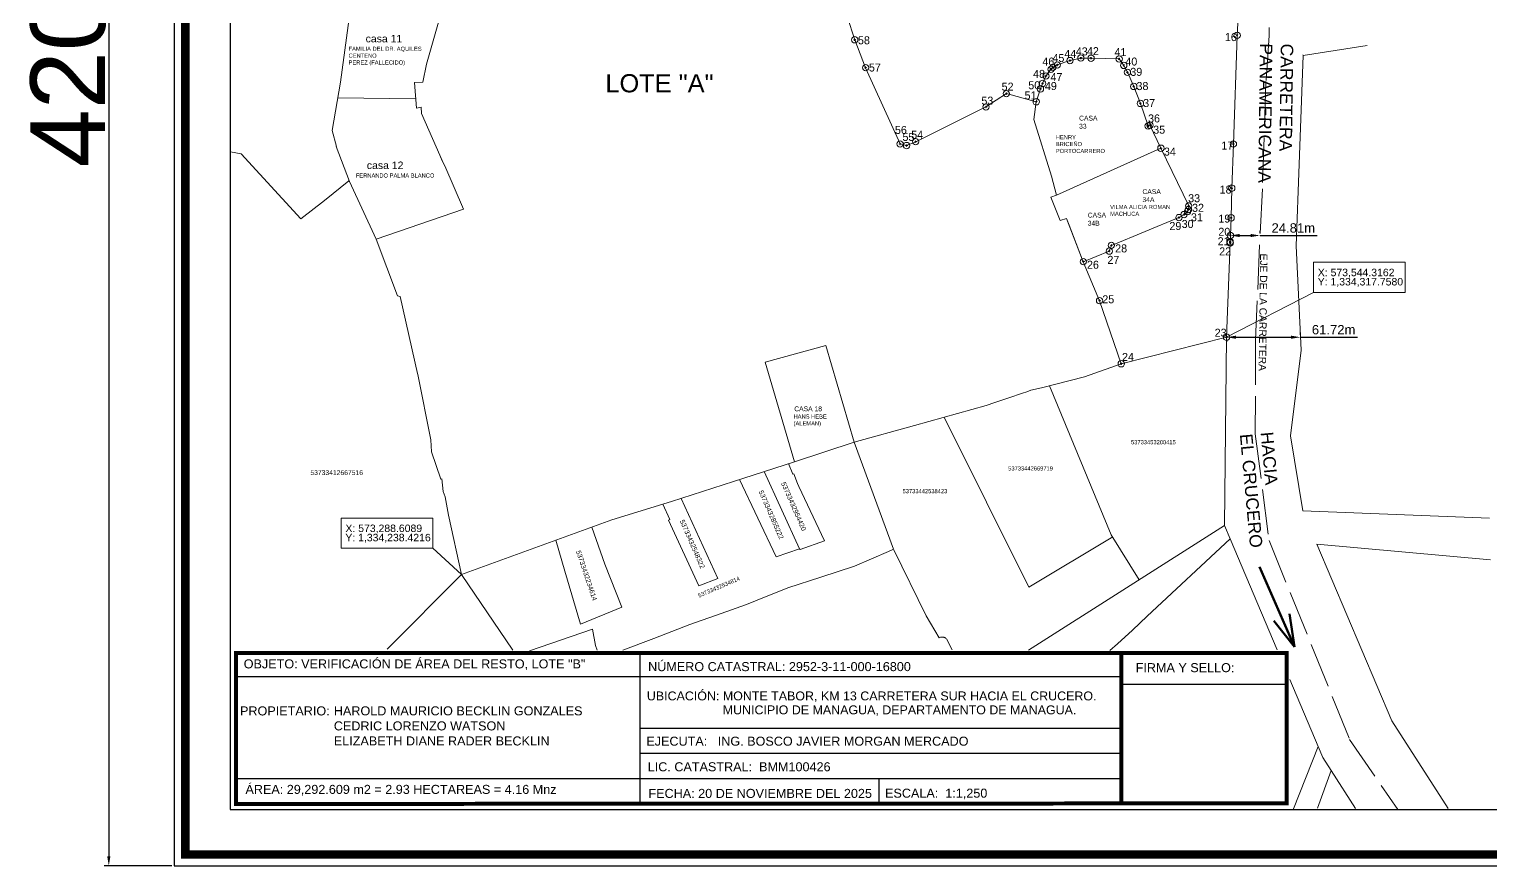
# Model space of a CAD drawing. Header units: millimetres. Extents: x -3245 to 2970, y 1153 to 3965.
# Drawn here: x -631.4 to -240.6, y 2244.5 to 2468.1 of the extents above; entities that cross this region are included whole.
import ezdxf
from ezdxf.enums import TextEntityAlignment as Align

# ---------------------------------------------------------------- set-up
doc = ezdxf.new("R2010")
doc.units = ezdxf.units.MM
doc.linetypes.add('ACAD_ISO02W100', pattern=[15, 12, -3])
doc.layers.add('CIRCULO PI', color=2, linetype='Continuous')
doc.layers.add('FONDO_MANAGUA', color=8, linetype='ACAD_ISO02W100')
doc.layers.add('FRAME 070', color=7, linetype='Continuous', lineweight=70)
doc.styles.add('LOPEZ', font='TCCM____.TTF')
doc.styles.add('PI', font='arial.ttf', dxfattribs={"height": 0.4})
doc.styles.get("Standard").update_dxf_attribs({"font": 'arial.ttf'})
doc.dimstyles.new('ISO-25', dxfattribs={"dimtxt": 2.5, "dimasz": 2.5, "dimexe": 1.25, "dimexo": 0.625, "dimtad": 1, "dimdec": 3, "dimtxsty": 'Standard', "dimcen": 2.5, "dimadec": 0, "dimazin": 0, "dimtfac": 1, "dimtdec": 3, "dimtmove": 0, "dimatfit": 3, "dimfxl": 1, "dimarcsym": 0})
doc.dimstyles.new('RONI-250', dxfattribs={"dimtxt": 2.5, "dimasz": 2.5, "dimexe": 1.25, "dimexo": 0.625, "dimgap": 0.725, "dimtad": 1, "dimzin": 1, "dimdsep": 46, "dimtxsty": 'Standard', "dimcen": 2.5, "dimclrd": 256, "dimclre": 256, "dimclrt": 5, "dimaunit": 1, "dimadec": 4, "dimazin": 0, "dimtfac": 1, "dimtmove": 0, "dimatfit": 3, "dimfxl": 1, "dimlwd": -1, "dimlwe": -1, "dimarcsym": 0})

# ---------------------------------------------------------------- blocks, each defined once
blk = doc.blocks.new('*D41')
at = {"color": 0, "lineweight": -2, "transparency": 16777216}
for p, q in [((-593.27, 2664.5), (-611.36, 2664.5)), ((-610.11, 2662), (-610.11, 2247)), ((-593.27, 2244.5), (-611.36, 2244.5))]:
    blk.add_line(p, q, dxfattribs=at)
at = {"color": 0, "transparency": 16777216}
for points in [[(-610.53, 2662), (-609.7, 2662), (-610.11, 2664.5)], [(-610.53, 2247), (-609.7, 2247), (-610.11, 2244.5)]]:
    blk.add_solid(points, dxfattribs=at)
at = {"layer": 'Defpoints', "color": 0, "transparency": 16777216}
for p in [(-592.65, 2664.5), (-610.11, 2244.5), (-592.65, 2244.5)]:
    blk.add_point(p, dxfattribs=at)
at = {"color": 0, "transparency": 16777216, "insert": (-620.95, 2454.5), "char_height": 2.5, "attachment_point": 5, "rotation": 90}
blk.add_mtext('{\\H8x;420}', dxfattribs=at)
blk = doc.blocks.new('*D99')
at = {"transparency": 16777216}
for p, q in [((-311.25, 2385.19), (-311.25, 2384.55)), ((-308.75, 2385.8), (-294, 2385.8)), ((-291.5, 2386.4), (-291.5, 2387.05)), ((-291.5, 2385.8), (-276.26, 2385.8))]:
    blk.add_line(p, q, dxfattribs=at)
at = {"lineweight": 9, "transparency": 16777216}
for points in [[(-308.75, 2386.22), (-308.75, 2385.39), (-311.25, 2385.8)], [(-294, 2386.22), (-294, 2385.39), (-291.5, 2385.8)]]:
    blk.add_solid(points, dxfattribs=at)
at = {"layer": 'Defpoints', "color": 0, "lineweight": 9, "transparency": 16777216}
for p in [(-311.25, 2385.81, 425.74), (-291.5, 2385.8), (-291.5, 2385.78, 438.66)]:
    blk.add_point(p, dxfattribs=at)
at = {"lineweight": 9, "transparency": 16777216, "insert": (-282.63, 2387.8), "char_height": 2.5, "attachment_point": 5}
blk.add_mtext('61.72m', dxfattribs=at)
blk = doc.blocks.new('*D100')
at = {"transparency": 16777216}
for p, q in [((-310.23, 2412.38), (-310.23, 2411.75)), ((-307.73, 2413), (-304.79, 2413)), ((-302.29, 2413.61), (-302.29, 2414.25)), ((-302.29, 2413), (-287.02, 2413))]:
    blk.add_line(p, q, dxfattribs=at)
at = {"lineweight": 9, "transparency": 16777216}
for points in [[(-307.73, 2413.41), (-307.73, 2412.58), (-310.23, 2413)], [(-304.79, 2413.41), (-304.79, 2412.58), (-302.29, 2413)]]:
    blk.add_solid(points, dxfattribs=at)
at = {"layer": 'Defpoints', "color": 0, "lineweight": 9, "transparency": 16777216}
for p in [(-310.23, 2413.01, 425.74), (-302.29, 2413), (-302.29, 2412.98, 106.4)]:
    blk.add_point(p, dxfattribs=at)
at = {"lineweight": 9, "transparency": 16777216, "insert": (-293.41, 2415), "char_height": 2.5, "attachment_point": 5}
blk.add_mtext('24.81m', dxfattribs=at)

msp = doc.modelspace()

# ---------------------------------------------------------------- linework, layer by layer
at = {"color": 7, "lineweight": 15}
msp.add_line((-311.2538, 2385.8113, 425.7391), (-288.0012, 2397.776), dxfattribs=at)
at = {"color": 1, "lineweight": 15}
for p, q in [((-311.2538, 2385.8113, 425.7391), (-311.7802, 2335.506, 425.7391)), ((-434.888, 2349.9155, 425.7391), (-425.4019, 2329.2723, 425.7391)), ((-431.6642, 2327.0825, 425.7391), (-441.4927, 2347.7866, 425.7391)), ((-290.8644, 2339.3981, 425.7391), (-240.9142, 2337.4031, 425.7391)), ((-311.7802, 2335.506, 425.7391), (-364.2277, 2302.1112, 425.7391)), ((-311.7802, 2335.506, 425.7391), (-310.2626, 2331.9184, 425.7391)), ((-425.4019, 2329.2723, 425.7391), (-431.6642, 2327.0825, 425.7391)), ((-332.4755, 2311.2184, 425.7391), (-310.2626, 2331.9184, 425.7391)), ((-310.2626, 2331.9184, 425.7391), (-297.6896, 2302.2114, 425.7391)), ((-287.0914, 2330.4839, 425.7391), (-240.6939, 2326.3205, 425.7391)), ((-287.0914, 2330.4839, 425.7391), (-240.6939, 2326.3205, 425.7391)), ((-477.5015, 2325.1509, 425.7391), (-472.9093, 2313.6513, 425.7391)), ((-332.4755, 2311.2184, 425.7391), (-336.3844, 2307.4533, 425.7391)), ((-336.3844, 2307.4533, 425.7391), (-340.4172, 2303.821, 425.7391)), ((-294.3388, 2294.2941, 425.7391), (-286.7605, 2276.3885, 425.7391)), ((-293.3933, 2259.7044, 425.7391), (-286.7605, 2276.3885, 425.7391)), ((-286.7605, 2276.3885, 425.7391), (-285.5202, 2273.4578, 425.7391)), ((-285.5202, 2273.4578, 425.7391), (-283.2696, 2269.9661, 425.7391)), ((-286.9073, 2259.878, 425.7391), (-283.2696, 2269.9661, 425.7391)), ((-283.2696, 2269.9661, 425.7391), (-276.7454, 2259.8433, 425.7391))]:
    msp.add_line(p, q, dxfattribs=at)
at = {"color": 8, "linetype": 'ACAD_ISO02W100', "lineweight": 15}
for p, q in [((-303.5136, 2385.068, 106.4028), (-303.5851, 2359.9613, 106.4028)), ((-303.5851, 2359.9613, 106.4028), (-299.8637, 2331.4315, 106.4028)), ((-299.8637, 2331.4315, 106.4028), (-278.3861, 2278.3007)), ((-278.3861, 2278.3007), (-265.451, 2259.5042))]:
    msp.add_line(p, q, dxfattribs=at)
at = {"color": 7, "lineweight": 50}
for p, q in [((-302.4266, 2324.4272), (-293.0478, 2303.0242)), ((-293.0478, 2303.0242), (-298.6134, 2309.9997)), ((-293.0478, 2303.0242), (-294.4038, 2311.8443))]:
    msp.add_line(p, q, dxfattribs=at)
for points in [[(1.3517, 2244.5042), (1.3517, 2664.5042), (-592.6483, 2664.5042), (-592.6483, 2244.5042)], [(-577.6483, 2649.5042), (-577.6483, 2259.5042), (-13.6483, 2259.5042), (-13.6483, 2649.5042)]]:
    msp.add_lwpolyline(points, close=True)
at = {"const_width": 2.28}
msp.add_lwpolyline([(-1.6483, 2247.5042), (-1.6483, 2661.5042), (-589.6483, 2661.5042), (-589.6483, 2247.5042)], close=True, dxfattribs=at)
msp.add_lwpolyline([(-577.6483, 2259.5042), (-13.6483, 2259.5042), (-13.6483, 2649.5042), (-577.6483, 2649.5042)])
at = {"color": 8, "linetype": 'ACAD_ISO02W100', "lineweight": 15, "elevation": 106.4028}
msp.add_lwpolyline([(-294.2619, 2623.4478), (-294.9724, 2597.914), (-296.1514, 2571.6536), (-297.6138, 2531.2443), (-298.7527, 2501.133), (-299.1873, 2489.9817), (-299.5177, 2483.6073), (-299.8941, 2466.4408), (-300.7312, 2454.1478), (-301.66, 2425.4903), (-302.4179, 2410.5351), (-303.5136, 2385.068)], dxfattribs=at)
at = {"color": 1, "lineweight": 15, "elevation": 425.7391}
for points in [[(-521.9342, 2470.0058), (-525.1702, 2458.8328), (-526.1466, 2454.0033), (-528.342, 2453.9335), (-527.8816, 2447.0395), (-526.6042, 2447.262), (-526.5385, 2445.5872), (-521.6055, 2434.4984), (-520.9473, 2433.0004), (-520.2538, 2431.64), (-515.3073, 2420.0055), (-538.6338, 2412.0056), (-545.7761, 2427.4141), (-549.3447, 2436.7525), (-549.2408, 2436.8229), (-550.4201, 2441.0593), (-548.1305, 2454.0319), (-543.3766, 2489.6112)], [(-412.6989, 2471.534), (-410.6706, 2465.3156), (-407.7656, 2457.8597), (-398.5494, 2437.4734), (-396.8118, 2437.0514), (-394.372, 2438.0769), (-375.5862, 2447.351), (-370.1239, 2450.9329), (-362.1423, 2448.7522), (-362.7431, 2443.9913), (-358.0896, 2428.8237), (-356.7113, 2423.8066), (-358.2576, 2423.2442), (-355.7826, 2417.0416), (-354.0196, 2417.5272), (-353.3455, 2415.784), (-349.5576, 2405.9892), (-345.217, 2395.5704), (-339.4297, 2378.7094), (-349.2187, 2375.2389), (-360.7223, 2372.233), (-363.5967, 2371.6107), (-364.6867, 2371.2217), (-365.7766, 2370.8326), (-369.5124, 2369.5792), (-373.2483, 2368.3258), (-375.5245, 2367.5621), (-394.6867, 2362.1933), (-410.8462, 2357.7385), (-418.3581, 2383.5865), (-434.631, 2379.1746), (-426.7769, 2352.5299), (-443.0897, 2347.2719), (-459.6968, 2341.8576), (-475.6258, 2336.9549), (-515.7992, 2322.3485), (-519.2546, 2338.2104), (-520.2101, 2343.1238), (-520.6786, 2344.5908), (-521.0669, 2347.9157), (-521.3038, 2347.8361), (-523.8752, 2355.2071), (-524.0439, 2358.3547), (-527.4992, 2375.8089), (-527.6194, 2376.1475), (-532.1989, 2396.65), (-532.9409, 2396.8442), (-538.6326, 2412.0177), (-515.3085, 2420.0168), (-520.2545, 2431.6502), (-520.9479, 2433.0104), (-521.606, 2434.5083), (-526.5385, 2445.596), (-526.6042, 2447.2706), (-527.8815, 2447.0481), (-528.3419, 2453.9414), (-526.1466, 2454.0112), (-525.1704, 2458.8402), (-521.9346, 2470.0121)], [(-528.0387, 2449.544), (-548.876, 2449.8078)], [(-545.9486, 2427.6521), (-552.4092, 2422.3556), (-558.8119, 2417.4168), (-574.7282, 2434.8115), (-577.5745, 2435.3753)], [(-328.8117, 2436.3365), (-356.7113, 2423.8066), (-358.2576, 2423.2442), (-355.7826, 2417.0416), (-354.0196, 2417.5272), (-349.5576, 2405.9892)], [(-334.5879, 2320.9718), (-342.0705, 2333.0079), (-358.6234, 2372.7815)], [(-341.6826, 2332.4119), (-364.1602, 2318.9413), (-386.7206, 2364.4252)], [(-472.7172, 2302.1107), (-464.429, 2305.2963), (-454.7863, 2309.0464), (-446.4277, 2311.9877), (-439.6004, 2314.3322), (-437.163, 2315.3152), (-428.5949, 2318.7708), (-419.704, 2321.6654), (-410.7649, 2324.5566), (-406.1687, 2326.5195), (-401.6199, 2328.5263), (-400.2801, 2329.1174), (-410.8462, 2357.7385)], [(-426.7769, 2352.5299), (-410.8462, 2357.7385)], [(-287.0914, 2330.4839), (-267.0834, 2283.2072), (-251.9995, 2259.8039)], [(-400.1969, 2328.9483), (-391.5385, 2311.3609), (-388.131, 2305.4346), (-387.9157, 2305.5384), (-387.729, 2305.6006), (-387.5745, 2305.6335), (-387.3899, 2305.6548), (-387.2347, 2305.6552), (-387.0762, 2305.6418), (-386.9393, 2305.6176), (-386.8276, 2305.5887), (-386.7316, 2305.5575), (-386.6148, 2305.5096), (-386.5094, 2305.4574), (-386.406, 2305.3966), (-386.272, 2305.302), (-386.1662, 2305.2121), (-384.6483, 2302.2032)], [(-515.7992, 2322.3485), (-535.7028, 2302.3714)], [(-515.7992, 2322.3485), (-502.1272, 2302.1014)], [(-497.5965, 2302.0065), (-480.8133, 2307.7412), (-479.9569, 2303.4242), (-479.5662, 2302.131)]]:
    msp.add_lwpolyline(points, dxfattribs=at)
at = {"color": 7, "lineweight": 20, "ltscale": 0.5, "elevation": 425.7391, "flags": 128}
msp.add_lwpolyline([(-412.6989, 2471.534), (-410.6706, 2465.3156), (-407.7656, 2457.8597), (-398.5494, 2437.4734), (-396.8118, 2437.0514), (-394.372, 2438.0769), (-375.5862, 2447.351), (-370.1239, 2450.9329), (-362.1423, 2448.7522), (-361.0157, 2452.2021), (-360.4471, 2453.6522), (-359.5491, 2455.637), (-358.2095, 2457.4305), (-357.6452, 2457.9548), (-356.5214, 2458.5871), (-353.1314, 2459.7695), (-350.2133, 2460.4322), (-347.4802, 2460.3974), (-339.969, 2460.1997), (-338.7283, 2458.4671), (-337.7516, 2456.6353), (-336.059, 2452.8477), (-334.2792, 2448.3081), (-332.213, 2442.2839), (-331.7298, 2442.4895), (-328.8117, 2436.3365), (-321.3823, 2420.9047), (-321.4548, 2419.9229), (-321.7074, 2419.3937), (-322.6196, 2418.595), (-323.9887, 2417.7901), (-342.0603, 2410.3538), (-342.6119, 2408.823), (-349.5576, 2405.9892), (-345.217, 2395.5704), (-339.4297, 2378.7094), (-311.2538, 2385.8113), (-310.2765, 2411.0399), (-310.2987, 2411.2992), (-310.2267, 2413.0085), (-310.0283, 2417.7211), (-309.8658, 2425.6364), (-309.4236, 2437.4412), (-308.4196, 2466.5093), (-308.2417, 2469.7714)], dxfattribs=at)
at = {"color": 7, "lineweight": 15}
for points in [[(-288.0012, 2405.8715), (-263.5275, 2405.8715), (-263.5275, 2397.776), (-288.0012, 2397.776)], [(-547.9904, 2337.4722), (-523.5167, 2337.4722), (-523.5167, 2329.3767), (-547.9904, 2329.3767)]]:
    msp.add_lwpolyline(points, close=True, dxfattribs=at)
msp.add_lwpolyline([(-523.5167, 2329.3767), (-515.7992, 2322.3485)], dxfattribs=at)
at = {"color": 1, "lineweight": 15}
for points in [[(-428.4122, 2352.0027, 425.7391), (-427.2269, 2349.1529, 425.7391), (-426.9776, 2349.2383, 425.7391), (-425.9586, 2346.6835, 425.7391), (-425.6273, 2345.9378, 425.7391), (-418.7326, 2331.3344, 425.7391), (-425.2885, 2329.0254, 425.7391), (-425.4019, 2329.2723, 425.7391), (-431.6642, 2327.0825, 425.7391), (-441.4927, 2347.7866, 425.7391)], [(-428.4122, 2352.0027, 425.7391), (-427.2269, 2349.1529, 425.7391), (-426.9776, 2349.2383, 425.7391), (-425.9586, 2346.6835, 425.7391), (-425.6273, 2345.9378, 425.7391), (-418.7326, 2331.3344, 425.7391), (-425.2885, 2329.0254, 425.7391), (-425.4019, 2329.2723, 425.7391), (-434.8878, 2349.9152, 425.7391), (-434.8878, 2349.9152, 425.7391)], [(-457.1175, 2342.6985, 425.7391), (-447.2548, 2321.273, 425.7391), (-452.3683, 2319.3021, 425.7391), (-460.4641, 2336.8891, 425.7391), (-460.12, 2337.0603, 425.7391), (-461.9564, 2341.1621, 425.7391)], [(-457.1175, 2342.6985, 425.7391), (-447.2548, 2321.273, 425.7391), (-452.3683, 2319.3021, 425.7391), (-460.4641, 2336.8891, 425.7391), (-460.12, 2337.0603, 425.7391)], [(-480.9873, 2335.0055, 425.7391), (-477.5015, 2325.1509, 425.7391), (-472.9093, 2313.6513, 425.7391), (-484.0191, 2309.1085, 425.7391), (-488.1863, 2323.2235, 425.7391), (-490.5777, 2331.5186, 425.7391)]]:
    msp.add_polyline3d(points, dxfattribs=at)
at = {"layer": 'CIRCULO PI', "color": 5, "lineweight": 5}
for centre in [(-410.6706, 2465.3156, 425.7391), (-308.4196, 2466.5093, 425.7391), (-407.7656, 2457.8597, 425.7391), (-358.2095, 2457.4305, 425.7391), (-357.6452, 2457.9548, 425.7391), (-356.5214, 2458.5871, 425.7391), (-353.1314, 2459.7695, 425.7391), (-350.2133, 2460.4322, 425.7391), (-347.4802, 2460.3974, 425.7391), (-339.969, 2460.1997, 425.7391), (-338.7283, 2458.4671, 425.7391), (-360.4471, 2453.6522, 425.7391), (-359.5491, 2455.637, 425.7391), (-337.7516, 2456.6353, 425.7391), (-370.1239, 2450.9329, 425.7391), (-361.0157, 2452.2021, 425.7391), (-336.059, 2452.8477, 425.7391), (-375.5862, 2447.351, 425.7391), (-362.1423, 2448.7522, 425.7391), (-334.2792, 2448.3081, 425.7391), (-332.213, 2442.2839, 425.7391), (-331.7298, 2442.4895, 425.7391), (-394.372, 2438.0769, 425.7391), (-398.5494, 2437.4734, 425.7391), (-396.8118, 2437.0514, 425.7391), (-328.8117, 2436.3365, 425.7391), (-309.4236, 2437.4412, 425.7391), (-309.8658, 2425.6364, 425.7391), (-322.6189, 2418.5953, 425.7391), (-321.7074, 2419.3937, 425.7391), (-321.4548, 2419.9229, 425.7391), (-321.3823, 2420.9047, 425.7391), (-323.988, 2417.7905, 425.7391), (-310.0283, 2417.7211, 425.7391), (-342.0596, 2410.3542, 425.7391), (-310.2987, 2411.2992, 425.7391), (-310.2765, 2411.0399, 425.7391), (-310.2267, 2413.0085, 425.7391), (-342.6113, 2408.8234, 425.7391), (-349.557, 2405.9896, 425.7391), (-345.217, 2395.5704, 425.7391), (-311.2531, 2385.8117, 425.7391), (-339.429, 2378.7098, 425.7391)]:
    msp.add_circle(centre, 0.85, dxfattribs=at)
at = {"layer": 'CIRCULO PI', "color": 5, "lineweight": 80}
for centre in [(-308.4203, 2466.5089, 425.7391), (-410.6713, 2465.3152, 425.7391), (-357.6458, 2457.9544, 425.7391), (-356.5221, 2458.5867, 425.7391), (-353.132, 2459.7691, 425.7391), (-350.214, 2460.4319, 425.7391), (-347.4808, 2460.397, 425.7391), (-339.9697, 2460.1993, 425.7391), (-338.729, 2458.4667, 425.7391), (-407.7663, 2457.8593, 425.7391), (-359.5498, 2455.6366, 425.7391), (-358.2101, 2457.4301, 425.7391), (-337.7523, 2456.6349, 425.7391), (-370.1246, 2450.9325, 425.7391), (-361.0164, 2452.2017, 425.7391), (-360.4478, 2453.6518, 425.7391), (-336.0596, 2452.8473, 425.7391), (-375.5868, 2447.3506, 425.7391), (-362.1429, 2448.7518, 425.7391), (-334.2798, 2448.3077, 425.7391), (-331.7305, 2442.4891, 425.7391), (-332.2136, 2442.2835, 425.7391), (-398.55, 2437.473, 425.7391), (-396.8125, 2437.051, 425.7391), (-394.3727, 2438.0765, 425.7391), (-328.8124, 2436.3361, 425.7391), (-309.4243, 2437.4408, 425.7391), (-309.8664, 2425.636, 425.7391), (-321.708, 2419.3933, 425.7391), (-321.4555, 2419.9225, 425.7391), (-321.383, 2420.9043, 425.7391), (-323.9887, 2417.7901, 425.7391), (-322.6196, 2418.595, 425.7391), (-310.029, 2417.7207, 425.7391), (-310.2994, 2411.2988, 425.7391), (-310.2771, 2411.0395, 425.7391), (-310.2274, 2413.0081, 425.7391), (-342.6119, 2408.823, 425.7391), (-342.0603, 2410.3538, 425.7391), (-349.5576, 2405.9892, 425.7391), (-345.2177, 2395.57, 425.7391), (-311.2538, 2385.8113, 425.7391), (-339.4297, 2378.7094, 425.7391)]:
    msp.add_circle(centre, 0.0536, dxfattribs=at)
at = {"layer": 'FONDO_MANAGUA', "color": 1, "linetype": 'ByBlock', "lineweight": 9}
for p, q in [((-291.3391, 2382.3342, 438.6617), (-294.1267, 2359.4319, 106.4028)), ((-294.1267, 2359.4319, 106.4028), (-290.8644, 2339.3981, 425.7391)), ((-340.4172, 2303.821, 425.7391), (-342.4661, 2302.0962, 425.7391))]:
    msp.add_line(p, q, dxfattribs=at)
for points, elevation in [([(-290.754, 2461.1418), (-273.6585, 2463.7645)], 434.8417), ([(-291.3391, 2382.3342), (-292.6617, 2410.2658), (-292.1499, 2424.877), (-290.754, 2461.1418), (-290.8454, 2461.3367)], 438.6617)]:
    msp.add_lwpolyline(points, dxfattribs=dict(at, elevation=elevation))
at = {"layer": 'FRAME 070', "lineweight": 25}
for p, q in [((-468.032, 2261.0256), (-468.032, 2301.24)), ((-339.3917, 2261.1595), (-339.3917, 2301.3739)), ((-576.1373, 2295.0625), (-339.3917, 2295.0625)), ((-339.3917, 2293.0389), (-295.1478, 2293.0389)), ((-468.032, 2281.2667), (-339.3917, 2281.2667)), ((-406.9129, 2281.2667), (-339.3917, 2281.2667)), ((-468.032, 2274.5643), (-339.3917, 2274.5643)), ((-576.1373, 2267.8619), (-339.3917, 2267.8619)), ((-507.4488, 2267.8619), (-339.3917, 2267.8619)), ((-404.2677, 2267.8619), (-404.2677, 2261.1595))]:
    msp.add_line(p, q, dxfattribs=at)
at = {"layer": 'FRAME 070', "lineweight": 25, "const_width": 1.0677}
for points in [[(-576.1373, 2301.3739), (-339.3917, 2301.3739), (-339.3917, 2261.1595), (-576.1373, 2261.0256)], [(-339.3917, 2301.3739), (-295.1478, 2301.3739), (-295.1478, 2261.1595), (-339.3917, 2261.1595)]]:
    msp.add_lwpolyline(points, close=True, dxfattribs=at)

# ---------------------------------------------------------------- texts
at = {"color": 7, "lineweight": 30, "style": 'LOPEZ'}
for s, p in [('58', (-409.8024, 2463.4755)), ('16', (-311.6982, 2464.331)), ('44', (-354.6336, 2459.8353)), ('43', (-351.5621, 2460.4991)), ('42', (-348.5857, 2460.57)), ('41', (-341.2242, 2460.321)), ('57', (-406.8839, 2456.1951)), ('46', (-360.5092, 2457.7852)), ('45', (-357.8056, 2458.7419)), ('40', (-338.3111, 2457.7914)), ('50', (-364.2608, 2451.4524)), ('48', (-362.9888, 2454.4854)), ('47', (-358.3355, 2453.6426)), ('39', (-336.9879, 2455.0356)), ('52', (-371.3964, 2451.081)), ('51', (-365.2509, 2448.7288)), ('49', (-359.8258, 2451.2436)), ('38', (-335.3305, 2451.2392)), ('53', (-376.8052, 2447.3311)), ('37', (-333.5527, 2446.6995)), ('36', (-332.2416, 2442.5838)), ('35', (-330.8665, 2439.5728)), ('56', (-399.9196, 2439.506)), ('55', (-397.9048, 2437.6357)), ('54', (-395.5645, 2438.2244)), ('34', (-328.005, 2433.7188)), ('17', (-312.6401, 2435.328)), ('33', (-321.5196, 2421.2479)), ('18', (-313.0971, 2423.5689)), ('31', (-320.78, 2416.1641)), ('32', (-320.4814, 2418.6898)), ('29', (-326.5326, 2413.8154)), ('30', (-323.2536, 2414.3687)), ('20', (-313.4443, 2412.2819)), ('19', (-313.4402, 2415.8062)), ('21', (-313.6364, 2409.7555)), ('27', (-343.106, 2404.7754)), ('28', (-341.0349, 2407.8381)), ('22', (-313.2232, 2407.038)), ('26', (-348.5756, 2403.4702)), ('25', (-344.4743, 2394.2361)), ('23', (-314.4372, 2385.2942)), ('24', (-339.2051, 2378.8199))]:
    msp.add_text(s, height=2.13922, dxfattribs=at).set_placement(p, align=Align.BOTTOM_LEFT)
at = {"color": 7, "lineweight": 15}
for s, p in [('X: 573,544.3162', (-286.8579, 2402.116)), ('Y: 1,334,317.7580', (-286.8809, 2399.6454)), ('Y: 1,334,238.4216', (-546.8701, 2331.2461)), ('X: 573,288.6089', (-546.8472, 2333.7167))]:
    msp.add_text(s, height=1.9998, dxfattribs=at).set_placement(p)
at = {"color": 7, "lineweight": 0, "attachment_point": 1}
for s, insert, char_height, width in [('casa 11', (-541.436, 2466.6386, 421.2756), 1.9998, 13.479856), ('FAMILIA DEL DR. AQUILES CENTENO \\PPEREZ (FALLECIDO)', (-546.0061, 2463.4676, 421.2756), 1.099684, 20.692418), ('HENRY BRICEÑO PORTOCARRERO', (-356.9083, 2439.8221, 421.2756), 1.099684, 10.459428), ('casa 12', (-541.1224, 2432.7659, 421.2756), 1.9998, 13.479856), ('FERNANDO PALMA BLANCO', (-544.0649, 2429.5887, 421.2756), 1.099684, 25.628033), ('VILMA ALICIA ROMAN MACHUCA', (-342.3802, 2421.1863, 421.2756), 1.099684, 16.023271), ('HANS HEBE (ALEMAN)', (-427.0247, 2365.147, 421.2756), 1.099684, 10.459428), ('53733453200415', (-336.7971, 2358.2903), 1.099684, 10.459428), ('53733412667516', (-556.2147, 2350.2555), 1.292748, 10.484833), ('53733442669719', (-369.6394, 2351.2747), 1.099684, 10.459428), ('53733442538423', (-397.8888, 2345.1986), 1.099684, 10.459428)]:
    msp.add_mtext(s, dxfattribs=dict(at, insert=insert, char_height=char_height, width=width))
at = {"color": 7, "lineweight": 0, "char_height": 1.29275, "attachment_point": 1}
for s, width, insert in [('CASA \\P33', 4.027152, (-350.6848, 2445.0143, 421.2756)), ('CASA \\P34A', 4.027152, (-333.7433, 2425.3742, 421.2756)), ('CASA 34B', 4.027152, (-348.3805, 2419.0885, 421.2756)), ('CASA 18', 10.484833, (-426.8529, 2367.314, 421.2756))]:
    msp.add_mtext_dynamic_manual_height_columns(s, width=width, gutter_width=6.4637, heights=[0], dxfattribs=dict(at, insert=insert))
at = {"color": 8, "linetype": 'ACAD_ISO02W100', "lineweight": 15, "insert": (-300.3078, 2408.138, 106.4028), "char_height": 1.961257, "width": 33.677157, "attachment_point": 1, "rotation": 269.258603, "style": 'PI'}
msp.add_mtext('EJE DE LA CARRETERA', dxfattribs=at)
at = {"color": 7, "lineweight": 0, "attachment_point": 1}
for s, insert, char_height, width, rotation in [('53733432855222', (-435.2181, 2345.0498), 1.292748, 10.484833, 293.602984), ('53733432954420', (-429.215, 2347.2871), 1.292748, 10.484833, 293.602984), ('53733432548322', (-456.3038, 2337.2058), 1.292748, 10.484833, 293.602984), ('53733432234614', (-483.9967, 2328.9653), 1.292748, 10.484833, 288.655743), ('53733432534814', (-452.7075, 2317.1751), 1.099684, 10.459428, 23.185362)]:
    msp.add_mtext(s, dxfattribs=dict(at, insert=insert, char_height=char_height, width=width, rotation=rotation))
at = {"layer": 'FRAME 070', "lineweight": 25, "style": 'PI'}
for s, height, p in [('LOTE "A"', 4.8543, (-477.3396, 2451.2695)), ('OBJETO: VERIFICACIÓN DE ÁREA DEL RESTO, LOTE "B"', 2.412862, (-574.0383, 2297.2683)), ('NÚMERO CATASTRAL: 2952-3-11-000-16800', 2.412862, (-465.9163, 2296.5365, 0.0296)), ('FIRMA Y SELLO:', 2.412862, (-335.5576, 2296.2596)), ('UBICACIÓN: MONTE TABOR, KM 13 CARRETERA SUR HACIA EL CRUCERO.', 2.37935, (-466.2516, 2288.7171)), ('PROPIETARIO: ', 2.412862, (-575.028, 2284.6929)), ('MUNICIPIO DE MANAGUA, DEPARTAMENTO DE MANAGUA.', 2.37935, (-445.9599, 2284.9897)), ('EJECUTA:   ING. BOSCO JAVIER MORGAN MERCADO', 2.412862, (-466.3967, 2276.6029)), ('LIC. CATASTRAL:  BMM100426', 2.412862, (-466.0238, 2269.7633)), ('FECHA: 20 DE NOVIEMBRE DEL 2025', 2.412862, (-465.8243, 2262.6423)), ('ESCALA:  1:1,250', 2.412862, (-402.5715, 2262.7013))]:
    msp.add_text(s, height=height, dxfattribs=at).set_placement(p)
at = {"layer": 'FRAME 070', "lineweight": 25, "char_height": 3.34073, "attachment_point": 1, "style": 'PI'}
for s, insert, width, rotation in [('CARRETERA \\PPANAMERICANA', (-293.4083, 2464.2729), 11.061109, 269.258603), ('HACIA \\PEL CRUCERO', (-298.8241, 2360.6536, -140.8341), 32.909668, 275.187033)]:
    msp.add_mtext(s, dxfattribs=dict(at, insert=insert, width=width, rotation=rotation))
at = {"layer": 'FRAME 070', "lineweight": 25, "char_height": 2.412862, "attachment_point": 1, "style": 'PI'}
for s, insert, width in [('HAROLD MAURICIO BECKLIN GONZALES\\PCEDRIC LORENZO WATSON\\PELIZABETH DIANE RADER BECKLIN ', (-549.9476, 2287.1241), 81.590977), ('ÁREA: 29,292.609 m2 = 2.93 HECTAREAS = 4.16 Mnz', (-573.5786, 2266.1266), 130.444815)]:
    msp.add_mtext(s, dxfattribs=dict(at, insert=insert, width=width))

# ---------------------------------------------------------------- dimensions: what is measured, and where the dimension line sits
at = {"color": 1}
dim = msp.add_linear_dim(base=(-610.1134, 2244.5042), p1=(-592.6483, 2664.5042), p2=(-592.6483, 2244.5042), angle=90, text='{\\H8x;<>}', dimstyle='ISO-25', dxfattribs=at)
dim.commit()
dim.dimension.update_dxf_attribs({"geometry": '*D41', "text_midpoint": (-620.9498, 2454.5042)})
at = {"color": 1, "lineweight": 9}
for base, p1, p2, text, picture, middle in [((-302.2938, 2412.9966), (-310.2274, 2413.0081, 425.7391), (-302.2938, 2412.985, 106.4028), '24.81m', '*D100', (-293.408, 2412.9966)), ((-291.5022, 2385.803), (-311.2538, 2385.8113, 425.7391), (-291.5022, 2385.78, 438.6617), '61.72m', '*D99', (-282.6309, 2385.803))]:
    dim = msp.add_linear_dim(base=base, p1=p1, p2=p2, text=text, dimstyle='RONI-250', override={"dimclrt": 256}, dxfattribs=at)
    dim.commit()
    dim.dimension.update_dxf_attribs({"geometry": picture, "text_midpoint": middle, "dimtype": 160})

doc.saveas('drawing.dxf')
